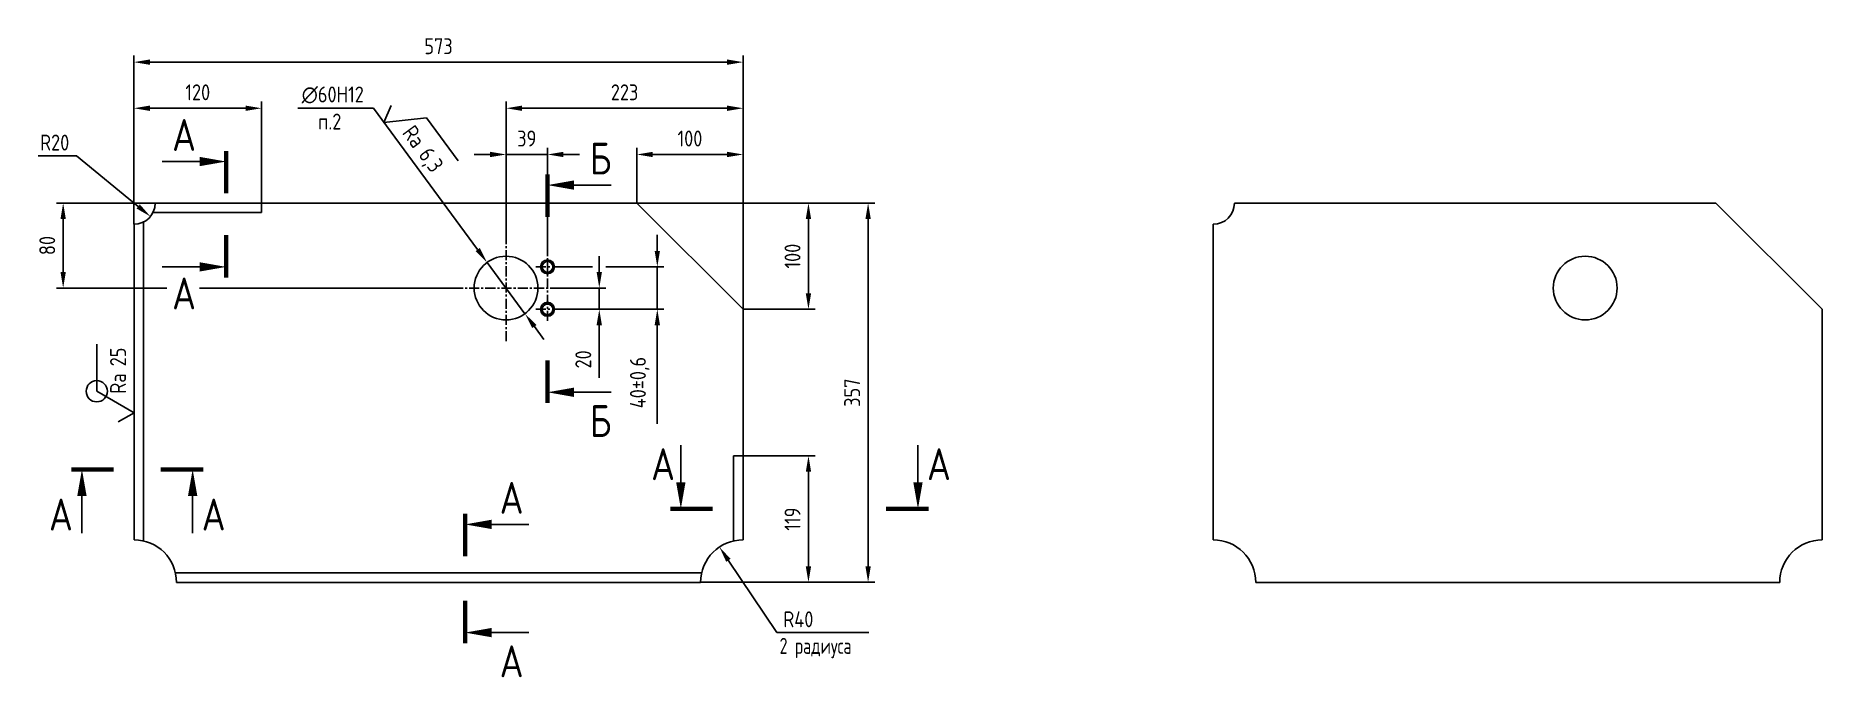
# Model space of a CAD drawing. Header units: millimetres. Extents: x 5171 to 6851, y 693 to 2438.
# Drawn here: x 5171 to 6851, y 1834 to 2438 of the extents above.
import ezdxf
from ezdxf.enums import TextEntityAlignment as Align

# ---------------------------------------------------------------- set-up
doc = ezdxf.new("R2010")
doc.units = ezdxf.units.MM
doc.header["$LTSCALE"] = 0.3
doc.linetypes.add('CENTER', pattern=[50.8, 31.75, -6.35, 6.35, -6.35])
for name, color, linetype in [('Bord', 1, 'Continuous'), ('Cen', 5, 'CENTER'), ('Cont', 6, 'Continuous'), ('Dim', 7, 'Continuous'), ('Text', 3, 'Continuous'), ('Textb', 6, 'Continuous')]:
    doc.layers.add(name, color=color, linetype=linetype)
doc.styles.add('Style1', font='romans.shx', dxfattribs={"width": 0.8})
doc.dimstyles.new('DIA5', dxfattribs={"dimscale": 5, "dimtxt": 3, "dimasz": 3, "dimexe": 0.18, "dimexo": 0.0625, "dimgap": 1, "dimtad": 1, "dimtih": 1, "dimtoh": 1, "dimdec": 0, "dimdsep": 46, "dimtxsty": 'Style1', "dimcen": 0, "dimclrt": 3, "dimadec": 0, "dimazin": 0, "dimtfac": 1, "dimtdec": 0, "dimtmove": 0, "dimatfit": 3, "dimfxl": 1, "dimtolj": 1, "dimarcsym": 0})
doc.dimstyles.new('Lin_5', dxfattribs={"dimscale": 5, "dimtxt": 3, "dimasz": 3, "dimexe": 1.25, "dimexo": 0, "dimgap": 1.5, "dimtad": 1, "dimtxsty": 'Style1', "dimcen": 2.5, "dimclrt": 3, "dimadec": 0, "dimazin": 0, "dimtfac": 1, "dimtmove": 0, "dimatfit": 3, "dimldrblk": 'DOT', "dimfxl": 1, "dimarcsym": 0})
doc.dimstyles.new('RAD-5', dxfattribs={"dimscale": 5, "dimtxt": 3, "dimasz": 3, "dimexe": 1.5, "dimexo": 0, "dimgap": 1, "dimtad": 1, "dimtoh": 1, "dimdec": 0, "dimzin": 12, "dimdsep": 46, "dimtxsty": 'Style1', "dimcen": 0, "dimclrt": 3, "dimadec": 0, "dimazin": 0, "dimtfac": 1, "dimtdec": 0, "dimtofl": 0, "dimtmove": 1, "dimatfit": 1, "dimfxl": 1, "dimtolj": 1, "dimtzin": 12, "dimarcsym": 0})

# ---------------------------------------------------------------- blocks, each defined once
blk = doc.blocks.new('*D26')
at = {"layer": 'Defpoints', "color": 0, "transparency": 16777216}
for p in [(5736.2, 2326.1), (5736.2, 2280.4), (5836.2, 2180.4)]:
    blk.add_point(p, dxfattribs=at)
at = {"layer": 'Dim', "color": 0, "lineweight": -2, "transparency": 16777216}
for p, q in [((5736.2, 2280.4), (5736.2, 2332.3)), ((5821.2, 2326.1), (5751.2, 2326.1)), ((5836.2, 2180.4), (5836.2, 2332.3))]:
    blk.add_line(p, q, dxfattribs=at)
at = {"layer": 'Dim', "color": 0, "transparency": 16777216}
for points in [[(5751.2, 2328.6), (5751.2, 2323.6), (5736.2, 2326.1)], [(5821.2, 2328.6), (5821.2, 2323.6), (5836.2, 2326.1)]]:
    blk.add_solid(points, dxfattribs=at)
at = {"layer": 'Dim', "color": 3, "transparency": 16777216, "insert": (5786.2, 2341.1), "char_height": 15, "attachment_point": 5, "style": 'Style1'}
blk.add_mtext('100', dxfattribs=at)
blk = doc.blocks.new('_Dot')
at = {"color": 0, "linetype": 'ByBlock', "lineweight": -2}
blk.add_line((-0.5, 0), (-1, 0), dxfattribs=at)
at = {"color": 0, "linetype": 'ByBlock', "const_width": 0.5}
blk.add_lwpolyline([(-0.25, 0, 1), (0.25, 0, 1)], format="xyb", close=True, dxfattribs=at)
blk = doc.blocks.new('*D27')
at = {"layer": 'Defpoints', "color": 0, "transparency": 16777216}
for p in [(5736.2, 2280.4), (5836.2, 2180.4), (5897.7, 2180.4)]:
    blk.add_point(p, dxfattribs=at)
at = {"layer": 'Dim', "color": 0, "lineweight": -2, "transparency": 16777216}
for p, q in [((5736.2, 2280.4), (5903.9, 2280.4)), ((5897.7, 2265.4), (5897.7, 2195.4)), ((5836.2, 2180.4), (5903.9, 2180.4))]:
    blk.add_line(p, q, dxfattribs=at)
at = {"layer": 'Dim', "color": 0, "transparency": 16777216}
for points in [[(5895.2, 2265.4), (5900.2, 2265.4), (5897.7, 2280.4)], [(5895.2, 2195.4), (5900.2, 2195.4), (5897.7, 2180.4)]]:
    blk.add_solid(points, dxfattribs=at)
at = {"layer": 'Dim', "color": 3, "transparency": 16777216, "insert": (5882.7, 2230.4), "char_height": 15, "attachment_point": 5, "rotation": 90, "style": 'Style1'}
blk.add_mtext('100', dxfattribs=at)
blk = doc.blocks.new('*D28')
at = {"layer": 'Defpoints', "color": 0, "transparency": 16777216}
for p in [(5836.2, 2042.4), (5796.2, 1923.4), (5897.7, 1923.4)]:
    blk.add_point(p, dxfattribs=at)
at = {"layer": 'Dim', "color": 0, "lineweight": -2, "transparency": 16777216}
for p, q in [((5836.2, 2042.4), (5903.9, 2042.4)), ((5897.7, 2027.4), (5897.7, 1938.4)), ((5796.2, 1923.4), (5903.9, 1923.4))]:
    blk.add_line(p, q, dxfattribs=at)
at = {"layer": 'Dim', "color": 0, "transparency": 16777216}
for points in [[(5895.2, 2027.4), (5900.2, 2027.4), (5897.7, 2042.4)], [(5895.2, 1938.4), (5900.2, 1938.4), (5897.7, 1923.4)]]:
    blk.add_solid(points, dxfattribs=at)
at = {"layer": 'Dim', "color": 3, "transparency": 16777216, "insert": (5882.7, 1982.9), "char_height": 15, "attachment_point": 5, "rotation": 90, "style": 'Style1'}
blk.add_mtext('119', dxfattribs=at)
blk = doc.blocks.new('*D29')
at = {"layer": 'Defpoints', "color": 0, "transparency": 16777216}
for p in [(5736.2, 2280.4), (5796.2, 1923.4), (5953.8, 1923.4)]:
    blk.add_point(p, dxfattribs=at)
at = {"layer": 'Dim', "color": 0, "lineweight": -2, "transparency": 16777216}
for p, q in [((5736.2, 2280.4), (5960.1, 2280.4)), ((5953.8, 2265.4), (5953.8, 1938.4)), ((5796.2, 1923.4), (5960.1, 1923.4))]:
    blk.add_line(p, q, dxfattribs=at)
at = {"layer": 'Dim', "color": 0, "transparency": 16777216}
for points in [[(5951.3, 2265.4), (5956.3, 2265.4), (5953.8, 2280.4)], [(5951.3, 1938.4), (5956.3, 1938.4), (5953.8, 1923.4)]]:
    blk.add_solid(points, dxfattribs=at)
at = {"layer": 'Dim', "color": 3, "transparency": 16777216, "insert": (5938.8, 2101.9), "char_height": 15, "attachment_point": 5, "rotation": 90, "style": 'Style1'}
blk.add_mtext('357', dxfattribs=at)
blk = doc.blocks.new('*D30')
at = {"layer": 'Defpoints', "color": 0, "transparency": 16777216}
for p in [(5613.2, 2369.6), (5613.2, 2250.4), (5836.2, 2180.4)]:
    blk.add_point(p, dxfattribs=at)
at = {"layer": 'Dim', "color": 0, "lineweight": -2, "transparency": 16777216}
for p, q in [((5613.2, 2250.4), (5613.2, 2375.8)), ((5836.2, 2180.4), (5836.2, 2375.8)), ((5821.2, 2369.6), (5628.2, 2369.6))]:
    blk.add_line(p, q, dxfattribs=at)
at = {"layer": 'Dim', "color": 0, "transparency": 16777216}
for points in [[(5628.2, 2372.1), (5628.2, 2367.1), (5613.2, 2369.6)], [(5821.2, 2372.1), (5821.2, 2367.1), (5836.2, 2369.6)]]:
    blk.add_solid(points, dxfattribs=at)
at = {"layer": 'Dim', "color": 3, "transparency": 16777216, "insert": (5724.7, 2384.6), "char_height": 15, "attachment_point": 5, "style": 'Style1'}
blk.add_mtext('223', dxfattribs=at)
blk = doc.blocks.new('*D31')
at = {"layer": 'Defpoints', "color": 0, "transparency": 16777216}
for p in [(5263.2, 2369.6), (5383.2, 2280.4), (5263.2, 2260.4)]:
    blk.add_point(p, dxfattribs=at)
at = {"layer": 'Dim', "color": 0, "lineweight": -2, "transparency": 16777216}
for p, q in [((5263.2, 2260.4), (5263.2, 2375.8)), ((5383.2, 2280.4), (5383.2, 2375.8)), ((5368.2, 2369.6), (5278.2, 2369.6))]:
    blk.add_line(p, q, dxfattribs=at)
at = {"layer": 'Dim', "color": 0, "transparency": 16777216}
for points in [[(5278.2, 2372.1), (5278.2, 2367.1), (5263.2, 2369.6)], [(5368.2, 2372.1), (5368.2, 2367.1), (5383.2, 2369.6)]]:
    blk.add_solid(points, dxfattribs=at)
at = {"layer": 'Dim', "color": 3, "transparency": 16777216, "insert": (5323.2, 2384.6), "char_height": 15, "attachment_point": 5, "style": 'Style1'}
blk.add_mtext('120', dxfattribs=at)
blk = doc.blocks.new('*D32')
at = {"layer": 'Defpoints', "color": 0, "transparency": 16777216}
for p in [(5196.6, 2280.4), (5283.2, 2280.4), (5294.1, 2200.4)]:
    blk.add_point(p, dxfattribs=at)
at = {"layer": 'Dim', "color": 0, "lineweight": -2, "transparency": 16777216}
for p, q in [((5283.2, 2280.4), (5190.4, 2280.4)), ((5196.6, 2215.4), (5196.6, 2265.4)), ((5294.1, 2200.4), (5190.4, 2200.4))]:
    blk.add_line(p, q, dxfattribs=at)
at = {"layer": 'Dim', "color": 0, "transparency": 16777216}
for points in [[(5194.1, 2265.4), (5199.1, 2265.4), (5196.6, 2280.4)], [(5194.1, 2215.4), (5199.1, 2215.4), (5196.6, 2200.4)]]:
    blk.add_solid(points, dxfattribs=at)
at = {"layer": 'Dim', "color": 3, "transparency": 16777216, "insert": (5181.6, 2240.4), "char_height": 15, "attachment_point": 5, "rotation": 90, "style": 'Style1'}
blk.add_mtext('80', dxfattribs=at)
blk = doc.blocks.new('*D33')
at = {"layer": 'Defpoints', "color": 0, "transparency": 16777216}
for p in [(5263.2, 2413), (5263.2, 2260.4), (5836.2, 2180.4)]:
    blk.add_point(p, dxfattribs=at)
at = {"layer": 'Dim', "color": 0, "lineweight": -2, "transparency": 16777216}
for p, q in [((5263.2, 2260.4), (5263.2, 2419.3)), ((5821.2, 2413), (5278.2, 2413)), ((5836.2, 2180.4), (5836.2, 2419.3))]:
    blk.add_line(p, q, dxfattribs=at)
at = {"layer": 'Dim', "color": 0, "transparency": 16777216}
for points in [[(5278.2, 2415.5), (5278.2, 2410.5), (5263.2, 2413)], [(5821.2, 2415.5), (5821.2, 2410.5), (5836.2, 2413)]]:
    blk.add_solid(points, dxfattribs=at)
at = {"layer": 'Dim', "color": 3, "transparency": 16777216, "insert": (5549.7, 2428), "char_height": 15, "attachment_point": 5, "style": 'Style1'}
blk.add_mtext('573', dxfattribs=at)
blk = doc.blocks.new('*D34')
at = {"layer": 'Defpoints', "color": 0, "transparency": 16777216}
for p in [(5595.4, 2224.5), (5631, 2176.2)]:
    blk.add_point(p, dxfattribs=at)
at = {"layer": 'Dim', "color": 0, "lineweight": -2, "transparency": 16777216}
for p, q in [((5417.4, 2369.6), (5488.4, 2369.6)), ((5488.4, 2369.6), (5586.5, 2236.6)), ((5631, 2176.2), (5595.4, 2224.5)), ((5639.9, 2164.2), (5648.8, 2152.1))]:
    blk.add_line(p, q, dxfattribs=at)
at = {"layer": 'Dim', "color": 0, "transparency": 16777216}
for points in [[(5588.5, 2238.1), (5584.5, 2235.1), (5595.4, 2224.5)], [(5641.9, 2165.6), (5637.9, 2162.7), (5631, 2176.2)]]:
    blk.add_solid(points, dxfattribs=at)
at = {"layer": 'Dim', "color": 3, "transparency": 16777216, "insert": (5450.2, 2382.1), "char_height": 15, "attachment_point": 5, "style": 'Style1'}
blk.add_mtext('\\A1;∅60H12', dxfattribs=at)
blk = doc.blocks.new('*D35')
at = {"layer": 'Defpoints', "color": 0, "transparency": 16777216}
for p in [(5263.2, 2280.4), (5278.7, 2267.7)]:
    blk.add_point(p, dxfattribs=at)
at = {"layer": 'Dim', "color": 0, "lineweight": -2, "transparency": 16777216}
for p, q in [((5173.2, 2324.8), (5209.1, 2324.8)), ((5209.1, 2324.8), (5267.1, 2277.2))]:
    blk.add_line(p, q, dxfattribs=at)
at = {"layer": 'Dim', "color": 0, "transparency": 16777216}
blk.add_solid([(5268.7, 2279.1), (5265.5, 2275.3), (5278.7, 2267.7)], dxfattribs=at)
at = {"layer": 'Dim', "color": 3, "transparency": 16777216, "insert": (5188.6, 2337.3), "char_height": 15, "attachment_point": 5, "style": 'Style1'}
blk.add_mtext('\\A1;R20', dxfattribs=at)
blk = doc.blocks.new('razrez04')
at = {"layer": 'Text', "const_width": 0.8}
blk.add_lwpolyline([(0, 6), (0, -2)], dxfattribs=at)
at = {"layer": 'Text'}
blk.add_lwpolyline([(0, 0, 0, 1.76, 0), (5, 0, 1.76, 1.76, 0)], format="xyseb", dxfattribs=at)
blk.add_lwpolyline([(12, 0), (5, 0)], dxfattribs=at)
at = {"layer": 'Textb', "style": 'Style1', "width": 0.8}
blk.add_attdef('A', (6.5, -8.4), '', height=6, dxfattribs=at)
blk = doc.blocks.new('razrez03')
at = {"layer": 'Text'}
blk.add_lwpolyline([(0, 0, 0, 1.76, 0), (5, 0, 1.76, 1.76, 0)], format="xyseb", dxfattribs=at)
at = {"layer": 'Text', "const_width": 0.8}
blk.add_lwpolyline([(0, 2), (0, -6)], dxfattribs=at)
at = {"layer": 'Text'}
blk.add_lwpolyline([(12, 0), (5, 0)], dxfattribs=at)
at = {"layer": 'Textb', "style": 'Style1', "width": 0.8}
blk.add_attdef('A', (6.5, 2), '', height=6, dxfattribs=at)
blk = doc.blocks.new('razrez07')
at = {"layer": 'Text'}
blk.add_lwpolyline([(0, 12), (0, 5)], dxfattribs=at)
blk.add_lwpolyline([(0, 0, 0, 1.76, 0), (0, 5, 1.76, 1.76, 0)], format="xyseb", dxfattribs=at)
at = {"layer": 'Text', "const_width": 0.8}
blk.add_lwpolyline([(-2, 0), (6, 0)], dxfattribs=at)
at = {"layer": 'Textb', "style": 'Style1', "width": 0.8}
blk.add_attdef('А', (-5.59, 5.4), '', height=6, dxfattribs=at)
blk = doc.blocks.new('razrez08')
at = {"layer": 'Text'}
blk.add_lwpolyline([(0, 12), (0, 5)], dxfattribs=at)
blk.add_lwpolyline([(0, 0, 0, 1.76, 0), (0, 5, 1.76, 1.76, 0)], format="xyseb", dxfattribs=at)
at = {"layer": 'Text', "const_width": 0.8}
blk.add_lwpolyline([(2, 0), (-6, 0)], dxfattribs=at)
at = {"layer": 'Textb', "style": 'Style1', "width": 0.8}
blk.add_attdef('А', (1.7, 5.4), '', height=6, dxfattribs=at)
blk = doc.blocks.new('RAZREZ05')
at = {"layer": 'Text', "const_width": 0.8}
blk.add_lwpolyline([(-2, 0), (6, 0)], dxfattribs=at)
at = {"layer": 'Text'}
blk.add_lwpolyline([(0, 0, 0, 1.76, 0), (0, -5, 1.76, 1.76, 0)], format="xyseb", dxfattribs=at)
blk.add_lwpolyline([(0, -12), (0, -5)], dxfattribs=at)
at = {"layer": 'Textb', "style": 'Style1', "width": 0.8}
blk.add_attdef('А', text='', height=6, dxfattribs=at).set_placement((-1.7, -11.5, 39), align=Align.RIGHT)
blk = doc.blocks.new('razrez06')
at = {"layer": 'Text', "const_width": 0.8}
blk.add_lwpolyline([(2, 0), (-6, 0)], dxfattribs=at)
at = {"layer": 'Text'}
blk.add_lwpolyline([(0, 0, 0, 1.76, 0), (0, -5, 1.76, 1.76, 0)], format="xyseb", dxfattribs=at)
blk.add_lwpolyline([(0, -12), (0, -5)], dxfattribs=at)
at = {"layer": 'Textb', "style": 'Style1', "width": 0.8}
blk.add_attdef('А', (1.7, -11.5), '', height=6, dxfattribs=at)
blk = doc.blocks.new('razrez02')
at = {"layer": 'Text', "const_width": 0.8}
blk.add_lwpolyline([(0, 6), (0, -2)], dxfattribs=at)
at = {"layer": 'Text'}
blk.add_lwpolyline([(-12, 0), (-5, 0)], dxfattribs=at)
blk.add_lwpolyline([(0, 0, 0, 1.76, 0), (-5, 0, 1.76, 1.76, 0)], format="xyseb", dxfattribs=at)
at = {"layer": 'Textb', "style": 'Style1', "width": 0.8}
blk.add_attdef('А', (-10.16, -8), '', height=6, dxfattribs=at)
blk = doc.blocks.new('razrez01')
at = {"layer": 'Text'}
blk.add_lwpolyline([(-12, 0), (-5, 0)], dxfattribs=at)
blk.add_lwpolyline([(0, 0, 0, 1.76, 0), (-5, 0, 1.76, 1.76, 0)], format="xyseb", dxfattribs=at)
at = {"layer": 'Text', "const_width": 0.8}
blk.add_lwpolyline([(0, 2), (0, -6)], dxfattribs=at)
at = {"layer": 'Textb', "style": 'Style1', "width": 0.8}
blk.add_attdef('A', (-10.16, 2), '', height=6, dxfattribs=at)
blk = doc.blocks.new('*D36')
at = {"layer": 'Defpoints', "color": 0, "transparency": 16777216}
for p in [(5814, 1956.6), (5836.2, 1923.4)]:
    blk.add_point(p, dxfattribs=at)
at = {"layer": 'Dim', "color": 0, "lineweight": -2, "transparency": 16777216}
for p, q in [((5867.8, 1876.1), (5822.3, 1944.2)), ((5903.6, 1876.1), (5867.8, 1876.1))]:
    blk.add_line(p, q, dxfattribs=at)
at = {"layer": 'Dim', "color": 0, "transparency": 16777216}
blk.add_solid([(5824.4, 1945.5), (5820.3, 1942.8), (5814, 1956.6)], dxfattribs=at)
at = {"layer": 'Dim', "color": 3, "transparency": 16777216, "insert": (5888.2, 1888.6), "char_height": 15, "attachment_point": 5, "style": 'Style1'}
blk.add_mtext('\\A1;R40', dxfattribs=at)
blk = doc.blocks.new('A$C6CF913E7')
at = {"layer": 'Text'}
blk.add_circle((0, 0), 2, dxfattribs=at)
blk = doc.blocks.new('sherISO_07')
at = {"layer": 'Text'}
blk.add_line((4.04, 7), (12.93, 7), dxfattribs=at)
blk.add_lwpolyline([(-1.73, 3), (0, 0), (4.04, 7)], dxfattribs=at)
blk.add_blockref('A$C6CF913E7', (4.04, 7))
at = {"layer": 'Text', "style": 'Style1', "width": 0.8}
blk.add_text('Ra', height=3, dxfattribs=at).set_placement((3.58, 1.5))
blk.add_attdef('25', (8.73, 1.5), '', height=3, dxfattribs=at)
blk = doc.blocks.new('*D37')
at = {"layer": 'Defpoints', "color": 0, "transparency": 16777216}
for p in [(5663.2, 2200.4), (5663.2, 2180.4), (5700.9, 2180.4)]:
    blk.add_point(p, dxfattribs=at)
at = {"layer": 'Dim', "color": 0, "lineweight": -2, "transparency": 16777216}
for p, q in [((5700.9, 2215.4), (5700.9, 2230.4)), ((5663.2, 2200.4), (5707.1, 2200.4)), ((5700.9, 2200.4), (5700.9, 2180.4)), ((5663.2, 2180.4), (5707.1, 2180.4)), ((5700.9, 2165.4), (5700.9, 2115.9))]:
    blk.add_line(p, q, dxfattribs=at)
at = {"layer": 'Dim', "color": 0, "transparency": 16777216}
for points in [[(5698.4, 2215.4), (5703.4, 2215.4), (5700.9, 2200.4)], [(5698.4, 2165.4), (5703.4, 2165.4), (5700.9, 2180.4)]]:
    blk.add_solid(points, dxfattribs=at)
at = {"layer": 'Dim', "color": 3, "transparency": 16777216, "insert": (5685.9, 2133.2), "char_height": 15, "attachment_point": 5, "rotation": 90, "style": 'Style1'}
blk.add_mtext('20', dxfattribs=at)
blk = doc.blocks.new('*D38')
at = {"layer": 'Defpoints', "color": 0, "transparency": 16777216}
for p in [(5707.1, 2220.4), (5663.2, 2180.4), (5755.5, 2180.4)]:
    blk.add_point(p, dxfattribs=at)
at = {"layer": 'Dim', "color": 0, "lineweight": -2, "transparency": 16777216}
for p, q in [((5755.5, 2235.4), (5755.5, 2250.4)), ((5707.1, 2220.4), (5761.7, 2220.4)), ((5755.5, 2220.4), (5755.5, 2180.4)), ((5663.2, 2180.4), (5761.7, 2180.4)), ((5755.5, 2165.4), (5755.5, 2072.5))]:
    blk.add_line(p, q, dxfattribs=at)
at = {"layer": 'Dim', "color": 0, "transparency": 16777216}
for points in [[(5753, 2235.4), (5758, 2235.4), (5755.5, 2220.4)], [(5753, 2165.4), (5758, 2165.4), (5755.5, 2180.4)]]:
    blk.add_solid(points, dxfattribs=at)
at = {"layer": 'Dim', "color": 3, "transparency": 16777216, "insert": (5739, 2111.4), "char_height": 15, "attachment_point": 5, "rotation": 90, "style": 'Style1'}
blk.add_mtext('40%%p0,6', dxfattribs=at)
blk = doc.blocks.new('*D39')
at = {"layer": 'Defpoints', "color": 0, "transparency": 16777216}
for p in [(5652.2, 2326.1), (5613.2, 2250.4), (5652.2, 2231.4)]:
    blk.add_point(p, dxfattribs=at)
at = {"layer": 'Dim', "color": 0, "lineweight": -2, "transparency": 16777216}
for p, q in [((5598.2, 2326.1), (5583.2, 2326.1)), ((5613.2, 2250.4), (5613.2, 2332.3)), ((5613.2, 2326.1), (5652.2, 2326.1)), ((5652.2, 2231.4), (5652.2, 2332.3)), ((5667.2, 2326.1), (5682.2, 2326.1))]:
    blk.add_line(p, q, dxfattribs=at)
at = {"layer": 'Dim', "color": 0, "transparency": 16777216}
for points in [[(5598.2, 2328.6), (5598.2, 2323.6), (5613.2, 2326.1)], [(5667.2, 2328.6), (5667.2, 2323.6), (5652.2, 2326.1)]]:
    blk.add_solid(points, dxfattribs=at)
at = {"layer": 'Dim', "color": 3, "transparency": 16777216, "insert": (5632.7, 2341.1), "char_height": 15, "attachment_point": 5, "style": 'Style1'}
blk.add_mtext('39', dxfattribs=at)
blk = doc.blocks.new('sherISO_03')
at = {"layer": 'Text'}
blk.add_line((4.04, 7), (14.12, 7), dxfattribs=at)
blk.add_lwpolyline([(-1.73, 3), (0, 0), (4.04, 7)], dxfattribs=at)
at = {"layer": 'Text', "style": 'Style1', "width": 0.8}
blk.add_text('Ra', height=3, dxfattribs=at).set_placement((3.58, 1.5))
blk.add_attdef('6,3', (8.73, 1.5), '', height=3, dxfattribs=at)

msp = doc.modelspace()

# ---------------------------------------------------------------- linework, layer by layer
at = {"layer": 'Bord'}
for centre in [(5652.21475, 2220.36816), (5652.21475, 2180.36816)]:
    msp.add_arc(centre, 6, 168.51389831, 106.97956153, dxfattribs=at)
at = {"layer": 'Cen'}
for p, q in [((5613.21475, 2150.36816), (5613.21475, 2250.36816)), ((5641.21475, 2220.36816), (5663.21475, 2220.36816)), ((5652.21475, 2169.36816), (5652.21475, 2231.36816)), ((5563.21475, 2200.36816), (5663.21475, 2200.36816)), ((5641.21475, 2180.36816), (5663.21475, 2180.36816))]:
    msp.add_line(p, q, dxfattribs=at)
at = {"layer": 'Cont'}
for p, q in [((5281.07532, 2271.36816), (5383.21475, 2271.36816)), ((5283.21475, 2280.36816), (5736.21475, 2280.36816)), ((5383.21475, 2280.36816), (5383.21475, 2271.36816)), ((5836.21475, 2180.36816), (5736.21475, 2280.36816)), ((6298.42206, 2280.36816), (6751.42206, 2280.36816)), ((6851.42206, 2180.36816), (6751.42206, 2280.36816)), ((5263.21475, 1963.36816), (5263.21475, 2260.36816)), ((5272.21475, 1962.34252), (5272.21475, 2262.50759)), ((6278.42206, 1963.36816), (6278.42206, 2260.36816)), ((5836.21475, 2180.36816), (5836.21475, 1963.36816)), ((6851.42206, 2180.36816), (6851.42206, 1963.36816)), ((5827.21475, 2042.36816), (5836.21475, 2042.36816)), ((5827.21475, 2042.36816), (5827.21475, 1962.34252)), ((5302.1891, 1932.36816), (5797.2404, 1932.36816)), ((5303.21475, 1923.36816), (5796.21475, 1923.36816)), ((6318.42206, 1923.36816), (6811.42206, 1923.36816))]:
    msp.add_line(p, q, dxfattribs=at)
for centre, radius in [((5613.21475, 2200.36816), 30), ((5652.21475, 2220.36816), 6.6), ((5652.21475, 2220.36816), 5.053), ((6628.42206, 2200.36816), 30), ((5652.21475, 2180.36816), 6.6), ((5652.21475, 2180.36816), 5.053)]:
    msp.add_circle(centre, radius, dxfattribs=at)
for centre, radius, start, end in [((5263.21475, 2280.36816), 20, 270, 0), ((6278.42206, 2280.36816), 20, 270, 0), ((5263.21475, 1923.36816), 40, 0, 90), ((5836.21475, 1923.36816), 40, 90, 180), ((6278.42206, 1923.36816), 40, 0, 90), ((6851.42206, 1923.36816), 40, 90, 180)]:
    msp.add_arc(centre, radius, start, end, dxfattribs=at)
at = {"layer": 'Dim'}
for p, q in [((5663.21475, 2220.36816), (5694.63514, 2220.36816)), ((5563.21475, 2200.36816), (5324.91838, 2200.36816)), ((5903.64617, 1876.08213), (5954.34801, 1876.08213))]:
    msp.add_line(p, q, dxfattribs=at)

# ---------------------------------------------------------------- block references
at = {"layer": 'Dim', "xscale": 5, "yscale": 5, "zscale": 5}
for name, p, rotation, values in [('sherISO_03', (5498.23082, 2356.18034), 306.4260259118189, {'6,3': '6,3'}), ('sherISO_07', (5263.21475, 2083.04693), 90, {'25': '25'})]:
    msp.add_blockref(name, p, dxfattribs=dict(at, rotation=rotation)).add_auto_attribs(values)
for name, p, values in [('razrez01', (5349.86561, 2319.44544), {'A': 'А'}), ('razrez02', (5349.86561, 2220.28949), {'А': 'А'}), ('razrez07', (5777.63342, 1992.59429), {'А': 'А'}), ('razrez08', (6000.71593, 1992.59429), {'А': 'А'}), ('RAZREZ05', (5214.23769, 2029.67588), {'А': 'А'}), ('razrez06', (5318.39639, 2029.67588), {'А': 'А'}), ('razrez03', (5574.69676, 1977.92162), {'A': 'А'}), ('razrez04', (5574.69676, 1876.08213), {'A': 'А'})]:
    msp.add_blockref(name, p, dxfattribs=at).add_auto_attribs(values)
at = {"layer": 'Dim'}
ref = msp.add_blockref('razrez03', (5652.21475, 2297.28243), dxfattribs=dict(at, xscale=5, yscale=5, zscale=5))
ref.add_attrib('A', 'Б', (5691.95582, 2307.28243), dxfattribs={"layer": 'Textb', "height": 30, "style": 'Style1', "width": 0.8})
ref = msp.add_blockref('razrez04', (5652.21475, 2102.26489), dxfattribs=dict(at, xscale=5, yscale=5, zscale=5))
ref.add_attrib('A', 'Б', (5691.95582, 2060.26489), dxfattribs={"layer": 'Textb', "height": 30, "style": 'Style1', "width": 0.8})

# ---------------------------------------------------------------- texts
at = {"layer": 'Dim', "color": 3, "style": 'Style1'}
for s, width, p in [('п.2', 0.8, (5436.38035, 2349.56147)), ('2 радиуса', 0.7, (5870.50331, 1856.08213))]:
    msp.add_text(s, height=15, dxfattribs=dict(at, width=width)).set_placement(p)

# ---------------------------------------------------------------- dimensions: what is measured, and where the dimension line sits
at = {"layer": 'Dim'}
for base, p1, p2, picture, middle in [((5263.21475, 2413.02992), (5836.21475, 2180.36816), (5263.21475, 2260.36816), '*D33', (5549.71475, 2428.02992)), ((5263.21475, 2369.56147), (5383.21475, 2280.36816), (5263.21475, 2260.36816), '*D31', (5323.21475, 2384.56147)), ((5613.21475, 2369.56147), (5836.21475, 2180.36816), (5613.21475, 2250.36816), '*D30', (5724.71475, 2384.56147)), ((5736.21475, 2326.09302), (5836.21475, 2180.36816), (5736.21475, 2280.36816), '*D26', (5786.21475, 2341.09302))]:
    dim = msp.add_linear_dim(base=base, p1=p1, p2=p2, dimstyle='Lin_5', dxfattribs=at)
    dim.commit()
    dim.dimension.update_dxf_attribs({"geometry": picture, "text_midpoint": middle})
dim = msp.add_diameter_dim_2p(p1=(5631.02828, 2176.22944), p2=(5595.40121, 2224.50689), text='<>H12', dimstyle='DIA5', dxfattribs=at)
dim.commit()
dim.dimension.update_dxf_attribs({"geometry": '*D34', "text_midpoint": (5450.21316, 2369.56147), "dimtype": 163})
for center, mpoint, picture, middle in [((5263.21475, 2280.36816), (5278.67144, 2267.67601), '*D35', (5209.05263, 2324.84302)), ((5836.21475, 1923.36816), (5814.00227, 1956.63385), '*D36', (5867.78903, 1876.08213))]:
    dim = msp.add_radius_dim(center=center, mpoint=mpoint, dimstyle='RAD-5', dxfattribs=at)
    dim.commit()
    dim.dimension.update_dxf_attribs({"geometry": picture, "text_midpoint": middle, "dimtype": 164})
dim = msp.add_linear_dim(base=(5652.21475, 2326.09302), p1=(5613.21475, 2250.36816), p2=(5652.21475, 2231.36816), dimstyle='Lin_5', dxfattribs=at)
dim.commit()
dim.dimension.update_dxf_attribs({"geometry": '*D39', "text_midpoint": (5632.71475, 2326.09302), "dimtype": 160})
for base, p1, p2, angle, picture, middle in [((5196.60955, 2280.36816), (5294.05387, 2200.36816), (5283.21475, 2280.36816), 90, '*D32', (5181.60955, 2240.36816)), ((5897.66258, 2180.36816), (5736.21475, 2280.36816), (5836.21475, 2180.36816), 90, '*D27', (5882.66258, 2230.36816)), ((5953.81023, 1923.36816), (5736.21475, 2280.36816), (5796.21475, 1923.36816), 90, '*D29', (5938.81023, 2101.86816)), ((5700.88514, 2180.36816), (5663.21475, 2200.36816), (5663.21475, 2180.36816), 270, '*D37', (5685.88514, 2133.15388)), ((5897.66258, 1923.36816), (5836.21475, 2042.36816), (5796.21475, 1923.36816), 90, '*D28', (5882.66258, 1982.86816))]:
    dim = msp.add_linear_dim(base=base, p1=p1, p2=p2, angle=angle, dimstyle='Lin_5', dxfattribs=at)
    dim.commit()
    dim.dimension.update_dxf_attribs({"geometry": picture, "text_midpoint": middle})
dim = msp.add_linear_dim(base=(5755.4507, 2180.36816), p1=(5707.13514, 2220.36816), p2=(5663.21475, 2180.36816), angle=90, text='<>%%p0,6', dimstyle='Lin_5', dxfattribs=at)
dim.commit()
dim.dimension.update_dxf_attribs({"geometry": '*D38', "text_midpoint": (5755.4507, 2111.43959), "dimtype": 160})

doc.saveas('drawing.dxf')
